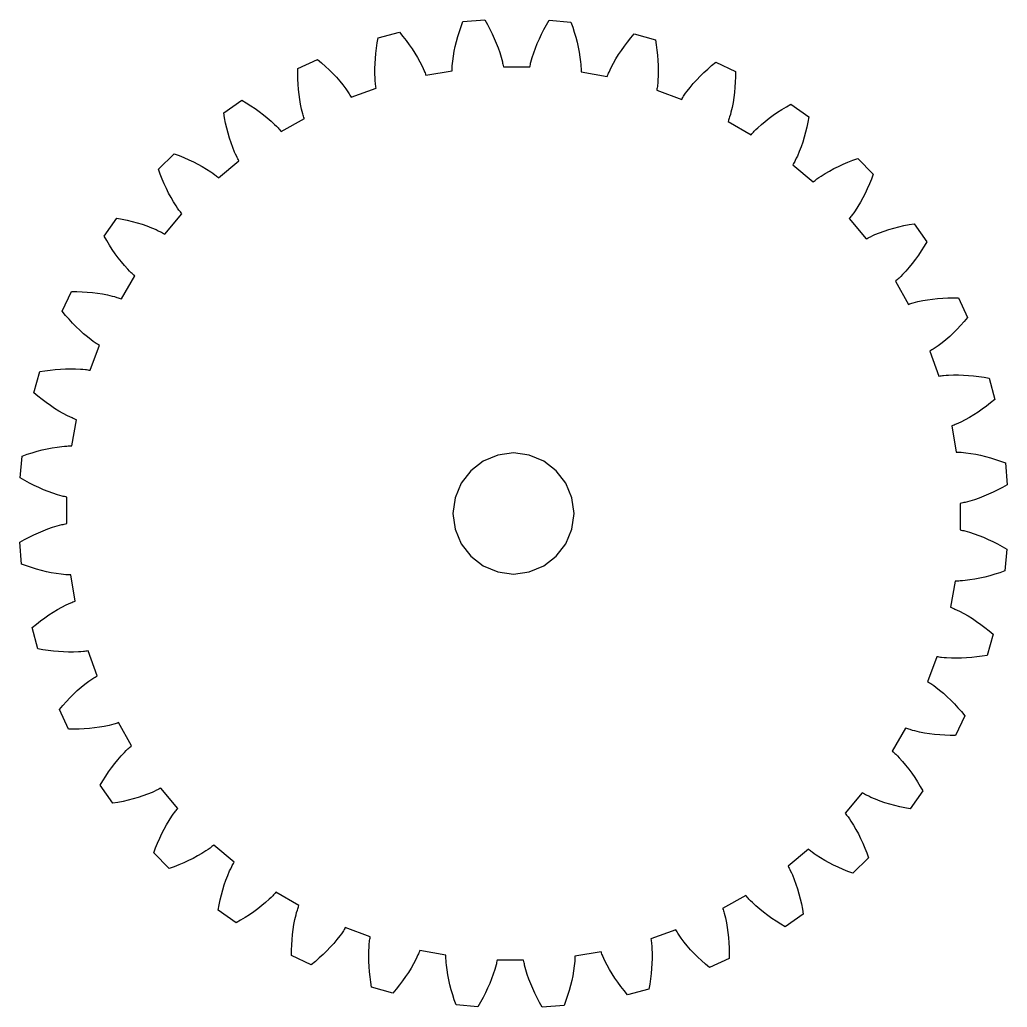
# Model space of a CAD drawing. Extents: x 0 to 2.45, y 0 to 2.45.
import ezdxf

# ---------------------------------------------------------------- set-up
doc = ezdxf.new("R2010")
doc.units = 0

msp = doc.modelspace()

# ---------------------------------------------------------------- linework, layer by layer
for p, q in [((1.09977, 2.44375), (1.15396, 2.44811)), ((1.15396, 2.44811), (1.16036, 2.43665)), ((1.30672, 2.43563), (1.31329, 2.447)), ((1.31329, 2.447), (1.36741, 2.44188)), ((1.09114, 2.41908), (1.09528, 2.43141)), ((1.09528, 2.43141), (1.09977, 2.44375)), ((1.16036, 2.43665), (1.16642, 2.42514)), ((1.16642, 2.42514), (1.17211, 2.41359)), ((1.29465, 2.41274), (1.30051, 2.42421)), ((1.30051, 2.42421), (1.30672, 2.43563)), ((1.36741, 2.44188), (1.37173, 2.42948)), ((1.37173, 2.42948), (1.37569, 2.4171)), ((0.88777, 2.39054), (0.89005, 2.40347)), ((0.89005, 2.40347), (0.94266, 2.41718)), ((0.94266, 2.41718), (0.95096, 2.407)), ((0.95096, 2.407), (0.95892, 2.39672)), ((1.08396, 2.39449), (1.08736, 2.40678)), ((1.08736, 2.40678), (1.09114, 2.41908)), ((1.17211, 2.41359), (1.17743, 2.40201)), ((1.17743, 2.40201), (1.18236, 2.39039)), ((1.28408, 2.38968), (1.28917, 2.40123)), ((1.28917, 2.40123), (1.29465, 2.41274)), ((1.37569, 2.4171), (1.3793, 2.40474)), ((1.3793, 2.40474), (1.38252, 2.39241)), ((1.50759, 2.39289), (1.51569, 2.40306)), ((1.51569, 2.40306), (1.52413, 2.41312)), ((1.52413, 2.41312), (1.57654, 2.39868)), ((1.57654, 2.39868), (1.57864, 2.38572)), ((0.88426, 2.36491), (0.88584, 2.37769)), ((0.88584, 2.37769), (0.88777, 2.39054)), ((0.95892, 2.39672), (0.96653, 2.38634)), ((0.96653, 2.38634), (0.97378, 2.37585)), ((0.97378, 2.37585), (0.98065, 2.36527)), ((1.07837, 2.37001), (1.08096, 2.38223)), ((1.08096, 2.38223), (1.08396, 2.39449)), ((1.18236, 2.39039), (1.18687, 2.37874)), ((1.18687, 2.37874), (1.19094, 2.36706)), ((1.27518, 2.36648), (1.27941, 2.3781)), ((1.27941, 2.3781), (1.28408, 2.38968)), ((1.38252, 2.39241), (1.38536, 2.38011)), ((1.38536, 2.38011), (1.38778, 2.36785)), ((1.49243, 2.37223), (1.49983, 2.38262)), ((1.49983, 2.38262), (1.50759, 2.39289)), ((1.57864, 2.38572), (1.5804, 2.37284)), ((1.5804, 2.37284), (1.5818, 2.36004)), ((0.69052, 2.32739), (0.73995, 2.35002)), ((0.73995, 2.35002), (0.74989, 2.34144)), ((0.88221, 2.33963), (0.88304, 2.35222)), ((0.88304, 2.35222), (0.88426, 2.36491)), ((0.98065, 2.36527), (0.98712, 2.35458)), ((0.98712, 2.35458), (0.99316, 2.34378)), ((1.07455, 2.34571), (1.07622, 2.35783)), ((1.07622, 2.35783), (1.07837, 2.37001)), ((1.19094, 2.36706), (1.19452, 2.35536)), ((1.19452, 2.35536), (1.19611, 2.3495)), ((1.19611, 2.3495), (1.19755, 2.34364)), ((1.26824, 2.34314), (1.26976, 2.34899)), ((1.26976, 2.34899), (1.27143, 2.35482)), ((1.27143, 2.35482), (1.27518, 2.36648)), ((1.38778, 2.36785), (1.38976, 2.35564)), ((1.38976, 2.35564), (1.39126, 2.3435)), ((1.47262, 2.34044), (1.4788, 2.35115)), ((1.4788, 2.35115), (1.48542, 2.36174)), ((1.48542, 2.36174), (1.49243, 2.37223)), ((1.5818, 2.36004), (1.58284, 2.34733)), ((0.69052, 2.31426), (0.69052, 2.32739)), ((0.74989, 2.34144), (0.75951, 2.3327)), ((0.75951, 2.3327), (0.76881, 2.3238)), ((0.76881, 2.3238), (0.77777, 2.31473)), ((0.88178, 2.32714), (0.88221, 2.33963)), ((0.88178, 2.31477), (0.88178, 2.32714)), ((0.99316, 2.34378), (0.99872, 2.33288)), ((0.99872, 2.33288), (1.0013, 2.32739)), ((1.0013, 2.32739), (1.00374, 2.32186)), ((1.07297, 2.32167), (1.07302, 2.32466)), ((1.07302, 2.32466), (1.07311, 2.32765)), ((1.07311, 2.32765), (1.07325, 2.33065)), ((1.07325, 2.33065), (1.07343, 2.33365)), ((1.07343, 2.33365), (1.07392, 2.33967)), ((1.07392, 2.33967), (1.07455, 2.34571)), ((1.19755, 2.34364), (1.19821, 2.3407)), ((1.19821, 2.3407), (1.19883, 2.33776)), ((1.19883, 2.33776), (1.1994, 2.33483)), ((1.1994, 2.33483), (1.19992, 2.33189)), ((1.19992, 2.33189), (1.2657, 2.33143)), ((1.2657, 2.33143), (1.26626, 2.33436)), ((1.26626, 2.33436), (1.26688, 2.33729)), ((1.26688, 2.33729), (1.26753, 2.34022)), ((1.26753, 2.34022), (1.26824, 2.34314)), ((1.39126, 2.3435), (1.3918, 2.33745)), ((1.3918, 2.33745), (1.39221, 2.33142)), ((1.39221, 2.33142), (1.39235, 2.32842)), ((1.39235, 2.32842), (1.39245, 2.32542)), ((1.39245, 2.32542), (1.3925, 2.32243)), ((1.46173, 2.31866), (1.46424, 2.32415)), ((1.46424, 2.32415), (1.4669, 2.32961)), ((1.4669, 2.32961), (1.47262, 2.34044)), ((1.58284, 2.34733), (1.58349, 2.33473)), ((1.58349, 2.33473), (1.58375, 2.32224)), ((1.69666, 2.31732), (1.70608, 2.32609)), ((1.70608, 2.32609), (1.71583, 2.3347)), ((1.71583, 2.3347), (1.72589, 2.34314)), ((1.72589, 2.34314), (1.775, 2.31982)), ((0.69085, 2.30126), (0.69052, 2.31426)), ((0.69151, 2.28841), (0.69085, 2.30126)), ((0.77777, 2.31473), (0.78638, 2.3055)), ((0.78638, 2.3055), (0.7946, 2.2961)), ((0.88224, 2.30254), (0.88178, 2.31477)), ((0.88267, 2.29649), (0.88224, 2.30254)), ((1.00374, 2.32186), (1.0049, 2.31909)), ((1.0049, 2.31909), (1.00602, 2.3163)), ((1.00602, 2.3163), (1.00709, 2.31351)), ((1.00709, 2.31351), (1.00811, 2.3107)), ((1.00811, 2.3107), (1.07297, 2.32167)), ((1.3925, 2.32243), (1.3925, 2.31944)), ((1.3925, 2.31944), (1.4572, 2.30757)), ((1.4572, 2.30757), (1.45826, 2.31036)), ((1.45826, 2.31036), (1.45937, 2.31314)), ((1.45937, 2.31314), (1.46053, 2.3159)), ((1.46053, 2.3159), (1.46173, 2.31866)), ((1.58358, 2.30987), (1.58294, 2.29765)), ((1.58375, 2.32224), (1.58358, 2.30987)), ((1.67884, 2.29927), (1.68757, 2.30838)), ((1.68757, 2.30838), (1.69666, 2.31732)), ((1.77481, 2.30669), (1.7743, 2.2937)), ((1.775, 2.31982), (1.77481, 2.30669)), ((0.69252, 2.2757), (0.69151, 2.28841)), ((0.69388, 2.26315), (0.69252, 2.2757)), ((0.7946, 2.2961), (0.80242, 2.28651)), ((0.80242, 2.28651), (0.80979, 2.27674)), ((0.80979, 2.27674), (0.81329, 2.27178)), ((0.82289, 2.25653), (0.88486, 2.2786)), ((0.88324, 2.29047), (0.88267, 2.29649)), ((0.88358, 2.28748), (0.88324, 2.29047)), ((0.88396, 2.28451), (0.88358, 2.28748)), ((0.88439, 2.28155), (0.88396, 2.28451)), ((0.88486, 2.2786), (0.88439, 2.28155)), ((1.5805, 2.27669), (1.57999, 2.27375)), ((1.58097, 2.27964), (1.5805, 2.27669)), ((1.5814, 2.28261), (1.58097, 2.27964)), ((1.58178, 2.2856), (1.5814, 2.28261)), ((1.58243, 2.2916), (1.58178, 2.2856)), ((1.58294, 2.29765), (1.58243, 2.2916)), ((1.65503, 2.27084), (1.66253, 2.28051)), ((1.66253, 2.28051), (1.67048, 2.28998)), ((1.67048, 2.28998), (1.67884, 2.29927)), ((1.77346, 2.28085), (1.77228, 2.26816)), ((1.7743, 2.2937), (1.77346, 2.28085)), ((0.69563, 2.25078), (0.69388, 2.26315)), ((0.69777, 2.2386), (0.69563, 2.25078)), ((0.81329, 2.27178), (0.81665, 2.26676)), ((0.81665, 2.26676), (0.81827, 2.26423)), ((0.81827, 2.26423), (0.81986, 2.26168)), ((0.81986, 2.26168), (0.8214, 2.25912)), ((0.8214, 2.25912), (0.82289, 2.25653)), ((1.57999, 2.27375), (1.64165, 2.25082)), ((1.64165, 2.25082), (1.64317, 2.25338)), ((1.64317, 2.25338), (1.64475, 2.25592)), ((1.64475, 2.25592), (1.64637, 2.25845)), ((1.64637, 2.25845), (1.64803, 2.26096)), ((1.64803, 2.26096), (1.65146, 2.26593)), ((1.65146, 2.26593), (1.65503, 2.27084)), ((1.77073, 2.25564), (1.76882, 2.24329)), ((1.77228, 2.26816), (1.77073, 2.25564)), ((0.50723, 2.21782), (0.55198, 2.24869)), ((0.55198, 2.24869), (0.56325, 2.24197)), ((0.56325, 2.24197), (0.57425, 2.23503)), ((0.57425, 2.23503), (0.58495, 2.22788)), ((0.58495, 2.22788), (0.59535, 2.2205)), ((0.70035, 2.22664), (0.69777, 2.2386)), ((0.70183, 2.22075), (0.70035, 2.22664)), ((1.7665, 2.23114), (1.76375, 2.21922)), ((1.76882, 2.24329), (1.7665, 2.23114)), ((1.88996, 2.22584), (1.90106, 2.23263)), ((1.90106, 2.23263), (1.91243, 2.23919)), ((1.91243, 2.23919), (1.95674, 2.2077)), ((0.50951, 2.20489), (0.50723, 2.21782)), ((0.51209, 2.19215), (0.50951, 2.20489)), ((0.59535, 2.2205), (0.60543, 2.21291)), ((0.60543, 2.21291), (0.61516, 2.20507)), ((0.61516, 2.20507), (0.62453, 2.19699)), ((0.64989, 2.17102), (0.70709, 2.20352)), ((0.70343, 2.21493), (0.70183, 2.22075)), ((0.70428, 2.21204), (0.70343, 2.21493)), ((0.70518, 2.20918), (0.70428, 2.21204)), ((0.70611, 2.20633), (0.70518, 2.20918)), ((0.70709, 2.20352), (0.70611, 2.20633)), ((1.75869, 2.20182), (1.75771, 2.19899)), ((1.75962, 2.20467), (1.75869, 2.20182)), ((1.76052, 2.20755), (1.75962, 2.20467)), ((1.7622, 2.21335), (1.76052, 2.20755)), ((1.76375, 2.21922), (1.7622, 2.21335)), ((1.84863, 2.19646), (1.85848, 2.20416)), ((1.85848, 2.20416), (1.86866, 2.21161)), ((1.86866, 2.21161), (1.87916, 2.21884)), ((1.87916, 2.21884), (1.88996, 2.22584)), ((1.95674, 2.2077), (1.95428, 2.1948)), ((0.51497, 2.1796), (0.51209, 2.19215)), ((0.51817, 2.16726), (0.51497, 2.1796)), ((0.62453, 2.19699), (0.63348, 2.18865)), ((0.63348, 2.18865), (0.63779, 2.18437)), ((0.63779, 2.18437), (0.64197, 2.18001)), ((0.64197, 2.18001), (0.64401, 2.1778)), ((0.64401, 2.1778), (0.64601, 2.17557)), ((1.75771, 2.19899), (1.75669, 2.19619)), ((1.75669, 2.19619), (1.81343, 2.1629)), ((1.82572, 2.17608), (1.83009, 2.1803)), ((1.83009, 2.1803), (1.83916, 2.18851)), ((1.83916, 2.18851), (1.84863, 2.19646)), ((1.95152, 2.1821), (1.94846, 2.16959)), ((1.95428, 2.1948), (1.95152, 2.1821)), ((0.52169, 2.15514), (0.51817, 2.16726)), ((0.52556, 2.14326), (0.52169, 2.15514)), ((0.64601, 2.17557), (0.64797, 2.17331)), ((0.64797, 2.17331), (0.64989, 2.17102)), ((1.81343, 2.1629), (1.81538, 2.16516)), ((1.81538, 2.16516), (1.81738, 2.16739)), ((1.81738, 2.16739), (1.81941, 2.16959)), ((1.81941, 2.16959), (1.82148, 2.17178)), ((1.82148, 2.17178), (1.82572, 2.17608)), ((1.94509, 2.1573), (1.9414, 2.14523)), ((1.94846, 2.16959), (1.94509, 2.1573)), ((0.52979, 2.13164), (0.52556, 2.14326)), ((0.53441, 2.12031), (0.52979, 2.13164)), ((1.93737, 2.1334), (1.93298, 2.12184)), ((1.9414, 2.14523), (1.93737, 2.1334)), ((0.34575, 2.07808), (0.38446, 2.11625)), ((0.38446, 2.11625), (0.39673, 2.11159)), ((0.39673, 2.11159), (0.40876, 2.10667)), ((0.40876, 2.10667), (0.42055, 2.10148)), ((0.53688, 2.11476), (0.53441, 2.12031)), ((0.53947, 2.1093), (0.53688, 2.11476)), ((0.54081, 2.10661), (0.53947, 2.1093)), ((0.54219, 2.10394), (0.54081, 2.10661)), ((0.5436, 2.10131), (0.54219, 2.10394)), ((1.92565, 2.10506), (1.92298, 2.09964)), ((1.9282, 2.11057), (1.92565, 2.10506)), ((1.93298, 2.12184), (1.9282, 2.11057)), ((2.06574, 2.09994), (2.07808, 2.10443)), ((2.07808, 2.10443), (2.11625, 2.06572)), ((0.42055, 2.10148), (0.43207, 2.09603)), ((0.43207, 2.09603), (0.44331, 2.0903)), ((0.44331, 2.0903), (0.45426, 2.08427)), ((0.45426, 2.08427), (0.46488, 2.07794)), ((0.49437, 2.05677), (0.54506, 2.0987)), ((0.54506, 2.0987), (0.5436, 2.10131)), ((1.91874, 2.09171), (1.91725, 2.08912)), ((1.91725, 2.08912), (1.96734, 2.04649)), ((1.92019, 2.09432), (1.91874, 2.09171)), ((1.9216, 2.09697), (1.92019, 2.09432)), ((1.92298, 2.09964), (1.9216, 2.09697)), ((2.00784, 2.07343), (2.01887, 2.0793)), ((2.01887, 2.0793), (2.03019, 2.08487)), ((2.03019, 2.08487), (2.04179, 2.09017)), ((2.04179, 2.09017), (2.05364, 2.09519)), ((2.05364, 2.09519), (2.06574, 2.09994)), ((0.35024, 2.06574), (0.34575, 2.07808)), ((0.35499, 2.05364), (0.35024, 2.06574)), ((0.46488, 2.07794), (0.47515, 2.07128)), ((0.47515, 2.07128), (0.48013, 2.06781)), ((0.48013, 2.06781), (0.48501, 2.06425)), ((0.48501, 2.06425), (0.4874, 2.06242)), ((0.4874, 2.06242), (0.48976, 2.06057)), ((0.48976, 2.06057), (0.49209, 2.05869)), ((0.49209, 2.05869), (0.49437, 2.05677)), ((1.97681, 2.05383), (1.98174, 2.05733)), ((1.98174, 2.05733), (1.98677, 2.06073)), ((1.98677, 2.06073), (1.99713, 2.06724)), ((1.99713, 2.06724), (2.00784, 2.07343)), ((2.11625, 2.06572), (2.11159, 2.05345)), ((0.36001, 2.04179), (0.35499, 2.05364)), ((0.3653, 2.03019), (0.36001, 2.04179)), ((1.96734, 2.04649), (1.96966, 2.04837)), ((1.96966, 2.04837), (1.97201, 2.05022)), ((1.97201, 2.05022), (1.97439, 2.05204)), ((1.97439, 2.05204), (1.97681, 2.05383)), ((2.10667, 2.04141), (2.10148, 2.02963)), ((2.11159, 2.05345), (2.10667, 2.04141)), ((0.37088, 2.01887), (0.3653, 2.03019)), ((0.37675, 2.00784), (0.37088, 2.01887)), ((0.38293, 1.99713), (0.37675, 2.00784)), ((2.0903, 2.00686), (2.08427, 1.99592)), ((2.09603, 2.01811), (2.0903, 2.00686)), ((2.10148, 2.02963), (2.09603, 2.01811)), ((0.38945, 1.98677), (0.38293, 1.99713)), ((0.39285, 1.98174), (0.38945, 1.98677)), ((0.39634, 1.97681), (0.39285, 1.98174)), ((2.07794, 1.9853), (2.07128, 1.97503)), ((2.08427, 1.99592), (2.07794, 1.9853)), ((0.36105, 1.91725), (0.40369, 1.96734)), ((0.39813, 1.97439), (0.39634, 1.97681)), ((0.39995, 1.97201), (0.39813, 1.97439)), ((0.4018, 1.96966), (0.39995, 1.97201)), ((0.40369, 1.96734), (0.4018, 1.96966)), ((2.05869, 1.95809), (2.05677, 1.9558)), ((2.06057, 1.96042), (2.05869, 1.95809)), ((2.06242, 1.96278), (2.06057, 1.96042)), ((2.06425, 1.96517), (2.06242, 1.96278)), ((2.06781, 1.97004), (2.06425, 1.96517)), ((2.07128, 1.97503), (2.06781, 1.97004)), ((0.21098, 1.91243), (0.24248, 1.95674)), ((0.24248, 1.95674), (0.25537, 1.95428)), ((0.25537, 1.95428), (0.26808, 1.95152)), ((0.26808, 1.95152), (0.28059, 1.94846)), ((0.28059, 1.94846), (0.29288, 1.94509)), ((0.29288, 1.94509), (0.30495, 1.9414)), ((0.30495, 1.9414), (0.31677, 1.93737)), ((0.31677, 1.93737), (0.32833, 1.93298)), ((0.32833, 1.93298), (0.3396, 1.9282)), ((2.05677, 1.9558), (2.0987, 1.90512)), ((2.16726, 1.93201), (2.1796, 1.9352)), ((2.1796, 1.9352), (2.19215, 1.93809)), ((2.19215, 1.93809), (2.20489, 1.94067)), ((2.20489, 1.94067), (2.21782, 1.94295)), ((2.21782, 1.94295), (2.24869, 1.8982)), ((0.21755, 1.90106), (0.21098, 1.91243)), ((0.3396, 1.9282), (0.34511, 1.92565)), ((0.34511, 1.92565), (0.35053, 1.92298)), ((0.35053, 1.92298), (0.3532, 1.9216)), ((0.3532, 1.9216), (0.35585, 1.92019)), ((0.35585, 1.92019), (0.35847, 1.91874)), ((0.35847, 1.91874), (0.36105, 1.91725)), ((2.10131, 1.90657), (2.10394, 1.90799)), ((2.10394, 1.90799), (2.10661, 1.90936)), ((2.10661, 1.90936), (2.1093, 1.91071)), ((2.1093, 1.91071), (2.11476, 1.91329)), ((2.11476, 1.91329), (2.12031, 1.91577)), ((2.12031, 1.91577), (2.13164, 1.92039)), ((2.13164, 1.92039), (2.14326, 1.92461)), ((2.14326, 1.92461), (2.15514, 1.92848)), ((2.15514, 1.92848), (2.16726, 1.93201)), ((0.22433, 1.88996), (0.21755, 1.90106)), ((0.23133, 1.87916), (0.22433, 1.88996)), ((2.0987, 1.90512), (2.10131, 1.90657)), ((2.24197, 1.88692), (2.23503, 1.87593)), ((2.24869, 1.8982), (2.24197, 1.88692)), ((0.23856, 1.86866), (0.23133, 1.87916)), ((0.24602, 1.85848), (0.23856, 1.86866)), ((2.22788, 1.86522), (2.2205, 1.85482)), ((2.23503, 1.87593), (2.22788, 1.86522)), ((0.25371, 1.84863), (0.24602, 1.85848)), ((0.26166, 1.83916), (0.25371, 1.84863)), ((0.26988, 1.83009), (0.26166, 1.83916)), ((2.20507, 1.83501), (2.19699, 1.82565)), ((2.21291, 1.84474), (2.20507, 1.83501)), ((2.2205, 1.85482), (2.21291, 1.84474)), ((0.25399, 1.75669), (0.28728, 1.81343)), ((0.2741, 1.82572), (0.26988, 1.83009)), ((0.2784, 1.82148), (0.2741, 1.82572)), ((0.28058, 1.81941), (0.2784, 1.82148)), ((0.28279, 1.81738), (0.28058, 1.81941)), ((0.28502, 1.81538), (0.28279, 1.81738)), ((0.28728, 1.81343), (0.28502, 1.81538)), ((2.18437, 1.81239), (2.18001, 1.80821)), ((2.18865, 1.8167), (2.18437, 1.81239)), ((2.19699, 1.82565), (2.18865, 1.8167)), ((2.17331, 1.8022), (2.17102, 1.80028)), ((2.17102, 1.80028), (2.20352, 1.74308)), ((2.17557, 1.80416), (2.17331, 1.8022)), ((2.1778, 1.80617), (2.17557, 1.80416)), ((2.18001, 1.80821), (2.1778, 1.80617)), ((0.10704, 1.72589), (0.13035, 1.775)), ((0.13035, 1.775), (0.14348, 1.77481)), ((0.14348, 1.77481), (0.15647, 1.7743)), ((0.15647, 1.7743), (0.16932, 1.77346)), ((0.16932, 1.77346), (0.18201, 1.77228)), ((0.18201, 1.77228), (0.19454, 1.77073)), ((0.19454, 1.77073), (0.20689, 1.76882)), ((0.20689, 1.76882), (0.21903, 1.7665)), ((0.21903, 1.7665), (0.23096, 1.76375)), ((0.23096, 1.76375), (0.23683, 1.7622)), ((0.23683, 1.7622), (0.24263, 1.76052)), ((0.24263, 1.76052), (0.2455, 1.75962)), ((0.2455, 1.75962), (0.24835, 1.75869)), ((0.24835, 1.75869), (0.25118, 1.75771)), ((0.25118, 1.75771), (0.25399, 1.75669)), ((2.20352, 1.74308), (2.20633, 1.74406)), ((2.20633, 1.74406), (2.20918, 1.745)), ((2.20918, 1.745), (2.21204, 1.74589)), ((2.21204, 1.74589), (2.21493, 1.74675)), ((2.21493, 1.74675), (2.22075, 1.74835)), ((2.22075, 1.74835), (2.22664, 1.74982)), ((2.22664, 1.74982), (2.2386, 1.7524)), ((2.2386, 1.7524), (2.25078, 1.75455)), ((2.25078, 1.75455), (2.26315, 1.75629)), ((2.26315, 1.75629), (2.2757, 1.75766)), ((2.2757, 1.75766), (2.28841, 1.75867)), ((2.28841, 1.75867), (2.30126, 1.75933)), ((2.30126, 1.75933), (2.31426, 1.75966)), ((2.31426, 1.75966), (2.32739, 1.75966)), ((2.32739, 1.75966), (2.35002, 1.71023)), ((0.11548, 1.71583), (0.10704, 1.72589)), ((0.12408, 1.70608), (0.11548, 1.71583)), ((0.13285, 1.69666), (0.12408, 1.70608)), ((0.14179, 1.68757), (0.13285, 1.69666)), ((2.3327, 1.69066), (2.3238, 1.68136)), ((2.34144, 1.70029), (2.3327, 1.69066)), ((2.35002, 1.71023), (2.34144, 1.70029)), ((0.15091, 1.67884), (0.14179, 1.68757)), ((0.16019, 1.67048), (0.15091, 1.67884)), ((0.16967, 1.66253), (0.16019, 1.67048)), ((2.3055, 1.6638), (2.2961, 1.65557)), ((2.31473, 1.6724), (2.3055, 1.6638)), ((2.3238, 1.68136), (2.31473, 1.6724)), ((0.17933, 1.65503), (0.16967, 1.66253)), ((0.17643, 1.57999), (0.19936, 1.64165)), ((0.18425, 1.65146), (0.17933, 1.65503)), ((0.18922, 1.64803), (0.18425, 1.65146)), ((0.19173, 1.64637), (0.18922, 1.64803)), ((0.19425, 1.64475), (0.19173, 1.64637)), ((0.1968, 1.64317), (0.19425, 1.64475)), ((0.19936, 1.64165), (0.1968, 1.64317)), ((2.27674, 1.64039), (2.27178, 1.63689)), ((2.28651, 1.64776), (2.27674, 1.64039)), ((2.2961, 1.65557), (2.28651, 1.64776)), ((2.25912, 1.62878), (2.25653, 1.62728)), ((2.25653, 1.62728), (2.2786, 1.56531)), ((2.26168, 1.63032), (2.25912, 1.62878)), ((2.26423, 1.6319), (2.26168, 1.63032)), ((2.26676, 1.63353), (2.26423, 1.6319)), ((2.27178, 1.63689), (2.26676, 1.63353)), ((0.03706, 1.52413), (0.0515, 1.57654)), ((0.0515, 1.57654), (0.06446, 1.57864)), ((0.06446, 1.57864), (0.07734, 1.5804)), ((0.07734, 1.5804), (0.09014, 1.5818)), ((0.09014, 1.5818), (0.10284, 1.58284)), ((0.10284, 1.58284), (0.11545, 1.58349)), ((0.11545, 1.58349), (0.12794, 1.58375)), ((0.12794, 1.58375), (0.1403, 1.58358)), ((0.1403, 1.58358), (0.15252, 1.58294)), ((0.15252, 1.58294), (0.15857, 1.58243)), ((0.15857, 1.58243), (0.16458, 1.58178)), ((0.16458, 1.58178), (0.16756, 1.5814)), ((0.16756, 1.5814), (0.17053, 1.58097)), ((0.17053, 1.58097), (0.17349, 1.5805)), ((0.17349, 1.5805), (0.17643, 1.57999)), ((2.2786, 1.56531), (2.28155, 1.56579)), ((2.28155, 1.56579), (2.28451, 1.56621)), ((2.28451, 1.56621), (2.28748, 1.5666)), ((2.28748, 1.5666), (2.29047, 1.56694)), ((2.29047, 1.56694), (2.29649, 1.56751)), ((2.29649, 1.56751), (2.30254, 1.56793)), ((2.30254, 1.56793), (2.31477, 1.5684)), ((2.31477, 1.5684), (2.32714, 1.56839)), ((2.32714, 1.56839), (2.33963, 1.56796)), ((2.33963, 1.56796), (2.35222, 1.56713)), ((2.35222, 1.56713), (2.36491, 1.56592)), ((2.36491, 1.56592), (2.37769, 1.56434)), ((2.37769, 1.56434), (2.39054, 1.5624)), ((2.39054, 1.5624), (2.40347, 1.56012)), ((2.40347, 1.56012), (2.41718, 1.50751)), ((0.04712, 1.51569), (0.03706, 1.52413)), ((0.05728, 1.50759), (0.04712, 1.51569)), ((0.06756, 1.49983), (0.05728, 1.50759)), ((0.07794, 1.49243), (0.06756, 1.49983)), ((0.08843, 1.48542), (0.07794, 1.49243)), ((2.407, 1.49922), (2.39672, 1.49126)), ((2.41718, 1.50751), (2.407, 1.49922)), ((0.09903, 1.4788), (0.08843, 1.48542)), ((0.10974, 1.47262), (0.09903, 1.4788)), ((0.12056, 1.4669), (0.10974, 1.47262)), ((2.36527, 1.46952), (2.35458, 1.46305)), ((2.37585, 1.47639), (2.36527, 1.46952)), ((2.38634, 1.48364), (2.37585, 1.47639)), ((2.39672, 1.49126), (2.38634, 1.48364)), ((0.12602, 1.46424), (0.12056, 1.4669)), ((0.13151, 1.46173), (0.12602, 1.46424)), ((0.13073, 1.3925), (0.14261, 1.4572)), ((0.13427, 1.46053), (0.13151, 1.46173)), ((0.13704, 1.45937), (0.13427, 1.46053)), ((0.13982, 1.45826), (0.13704, 1.45937)), ((0.14261, 1.4572), (0.13982, 1.45826)), ((2.3163, 1.44416), (2.31351, 1.44309)), ((2.31909, 1.44528), (2.3163, 1.44416)), ((2.32186, 1.44644), (2.31909, 1.44528)), ((2.32739, 1.44888), (2.32186, 1.44644)), ((2.33288, 1.45146), (2.32739, 1.44888)), ((2.34378, 1.45702), (2.33288, 1.45146)), ((2.35458, 1.46305), (2.34378, 1.45702)), ((2.31351, 1.44309), (2.3107, 1.44206)), ((2.3107, 1.44206), (2.32167, 1.3772)), ((0.0083, 1.36741), (0.02069, 1.37173)), ((0.02069, 1.37173), (0.03308, 1.37569)), ((0.03308, 1.37569), (0.04544, 1.3793)), ((0.04544, 1.3793), (0.05777, 1.38252)), ((0.05777, 1.38252), (0.07007, 1.38536)), ((0.07007, 1.38536), (0.08232, 1.38778)), ((0.08232, 1.38778), (0.09453, 1.38976)), ((0.09453, 1.38976), (0.10668, 1.39126)), ((0.10668, 1.39126), (0.11273, 1.3918)), ((0.11273, 1.3918), (0.11875, 1.39221)), ((0.11875, 1.39221), (0.12176, 1.39235)), ((0.12176, 1.39235), (0.12476, 1.39245)), ((0.12476, 1.39245), (0.12775, 1.3925)), ((0.12775, 1.3925), (0.13073, 1.3925)), ((1.18626, 1.36998), (1.15009, 1.35499)), ((1.22509, 1.37509), (1.18626, 1.36998)), ((1.26391, 1.36998), (1.22509, 1.37509)), ((1.30009, 1.35499), (1.26391, 1.36998)), ((2.32167, 1.3772), (2.32466, 1.37716)), ((2.32466, 1.37716), (2.32765, 1.37707)), ((2.32765, 1.37707), (2.33065, 1.37693)), ((2.33065, 1.37693), (2.33365, 1.37674)), ((2.33365, 1.37674), (2.33967, 1.37626)), ((2.33967, 1.37626), (2.34571, 1.37562)), ((2.34571, 1.37562), (2.35783, 1.37396)), ((2.35783, 1.37396), (2.37001, 1.37181)), ((2.37001, 1.37181), (2.38223, 1.36922)), ((0.00318, 1.31329), (0.0083, 1.36741)), ((1.15009, 1.35499), (1.11902, 1.33115)), ((1.33115, 1.33115), (1.30009, 1.35499)), ((2.38223, 1.36922), (2.39449, 1.36621)), ((2.39449, 1.36621), (2.40678, 1.36281)), ((2.40678, 1.36281), (2.41908, 1.35904)), ((2.41908, 1.35904), (2.43141, 1.3549)), ((2.43141, 1.3549), (2.44375, 1.35041)), ((2.44375, 1.35041), (2.44811, 1.29622)), ((1.11902, 1.33115), (1.09518, 1.30009)), ((1.35499, 1.30009), (1.33115, 1.33115)), ((0.01455, 1.30672), (0.00318, 1.31329)), ((0.02597, 1.30051), (0.01455, 1.30672)), ((0.03744, 1.29465), (0.02597, 1.30051)), ((1.09518, 1.30009), (1.0802, 1.26391)), ((1.36998, 1.26391), (1.35499, 1.30009)), ((0.04895, 1.28917), (0.03744, 1.29465)), ((0.06049, 1.28408), (0.04895, 1.28917)), ((0.07208, 1.27941), (0.06049, 1.28408)), ((0.0837, 1.27518), (0.07208, 1.27941)), ((0.09535, 1.27143), (0.0837, 1.27518)), ((2.40201, 1.27274), (2.39039, 1.26782)), ((2.41359, 1.27806), (2.40201, 1.27274)), ((2.42514, 1.28376), (2.41359, 1.27806)), ((2.43665, 1.28981), (2.42514, 1.28376)), ((2.44811, 1.29622), (2.43665, 1.28981)), ((0.10119, 1.26976), (0.09535, 1.27143)), ((0.10703, 1.26824), (0.10119, 1.26976)), ((0.10996, 1.26753), (0.10703, 1.26824)), ((0.11289, 1.26688), (0.10996, 1.26753)), ((0.11582, 1.26626), (0.11289, 1.26688)), ((0.11875, 1.2657), (0.11582, 1.26626)), ((0.11829, 1.19992), (0.11875, 1.2657)), ((1.0802, 1.26391), (1.07509, 1.22509)), ((1.37509, 1.22509), (1.36998, 1.26391)), ((2.33189, 1.25025), (2.33143, 1.18447)), ((2.33483, 1.25077), (2.33189, 1.25025)), ((2.33776, 1.25134), (2.33483, 1.25077)), ((2.3407, 1.25196), (2.33776, 1.25134)), ((2.34364, 1.25262), (2.3407, 1.25196)), ((2.3495, 1.25406), (2.34364, 1.25262)), ((2.35536, 1.25565), (2.3495, 1.25406)), ((2.36706, 1.25924), (2.35536, 1.25565)), ((2.37874, 1.2633), (2.36706, 1.25924)), ((2.39039, 1.26782), (2.37874, 1.2633)), ((1.07509, 1.22509), (1.0802, 1.18626)), ((1.36998, 1.18626), (1.37509, 1.22509)), ((1.37509, 1.22509), (1.37509, 1.22509)), ((1.37509, 1.22509), (1.37509, 1.22509)), ((0.10947, 1.19821), (0.11241, 1.19883)), ((0.11241, 1.19883), (0.11535, 1.1994)), ((0.11535, 1.1994), (0.11829, 1.19992)), ((0.03658, 1.17211), (0.04816, 1.17743)), ((0.04816, 1.17743), (0.05978, 1.18236)), ((0.05978, 1.18236), (0.07143, 1.18687)), ((0.07143, 1.18687), (0.08311, 1.19094)), ((0.08311, 1.19094), (0.09481, 1.19452)), ((0.09481, 1.19452), (0.10067, 1.19611)), ((0.10067, 1.19611), (0.10654, 1.19755)), ((0.10654, 1.19755), (0.10947, 1.19821)), ((1.0802, 1.18626), (1.09518, 1.15009)), ((1.35499, 1.15009), (1.36998, 1.18626)), ((2.33143, 1.18447), (2.33143, 1.18447)), ((2.33143, 1.18447), (2.33436, 1.18391)), ((2.33436, 1.18391), (2.33729, 1.1833)), ((2.33729, 1.1833), (2.34022, 1.18264)), ((2.34022, 1.18264), (2.34314, 1.18194)), ((2.34314, 1.18194), (2.34899, 1.18042)), ((2.34899, 1.18042), (2.35482, 1.17874)), ((2.35482, 1.17874), (2.36648, 1.175)), ((2.36648, 1.175), (2.3781, 1.17077)), ((0.00207, 1.15396), (0.01353, 1.16036)), ((0.00643, 1.09977), (0.00207, 1.15396)), ((0.01353, 1.16036), (0.02503, 1.16642)), ((0.02503, 1.16642), (0.03658, 1.17211)), ((1.09518, 1.15009), (1.11902, 1.11902)), ((1.33115, 1.11902), (1.35499, 1.15009)), ((2.3781, 1.17077), (2.38968, 1.16609)), ((2.38968, 1.16609), (2.40123, 1.161)), ((2.40123, 1.161), (2.41274, 1.15552)), ((2.41274, 1.15552), (2.42421, 1.14967)), ((2.42421, 1.14967), (2.43563, 1.14345)), ((2.43563, 1.14345), (2.447, 1.13689)), ((2.447, 1.13689), (2.44188, 1.08276)), ((1.11902, 1.11902), (1.15009, 1.09518)), ((1.30009, 1.09518), (1.33115, 1.11902)), ((0.01876, 1.09528), (0.00643, 1.09977)), ((0.03109, 1.09114), (0.01876, 1.09528)), ((0.0434, 1.08736), (0.03109, 1.09114)), ((0.05569, 1.08396), (0.0434, 1.08736)), ((0.06794, 1.08096), (0.05569, 1.08396)), ((0.08016, 1.07837), (0.06794, 1.08096)), ((0.09234, 1.07622), (0.08016, 1.07837)), ((1.15009, 1.09518), (1.18626, 1.0802)), ((1.18626, 1.0802), (1.22509, 1.07509)), ((1.22509, 1.07509), (1.26391, 1.0802)), ((1.26391, 1.0802), (1.30009, 1.09518)), ((2.42948, 1.07845), (2.4171, 1.07448)), ((2.44188, 1.08276), (2.42948, 1.07845)), ((0.10447, 1.07455), (0.09234, 1.07622)), ((0.11051, 1.07392), (0.10447, 1.07455)), ((0.11653, 1.07343), (0.11051, 1.07392)), ((0.11953, 1.07325), (0.11653, 1.07343)), ((0.12253, 1.07311), (0.11953, 1.07325)), ((0.12552, 1.07302), (0.12253, 1.07311)), ((0.1285, 1.07297), (0.12552, 1.07302)), ((0.13947, 1.00811), (0.1285, 1.07297)), ((2.31944, 1.05768), (2.30757, 0.99297)), ((2.32243, 1.05768), (2.31944, 1.05768)), ((2.32542, 1.05773), (2.32243, 1.05768)), ((2.32842, 1.05783), (2.32542, 1.05773)), ((2.33142, 1.05797), (2.32842, 1.05783)), ((2.33745, 1.05837), (2.33142, 1.05797)), ((2.3435, 1.05892), (2.33745, 1.05837)), ((2.35564, 1.06042), (2.3435, 1.05892)), ((2.36785, 1.06239), (2.35564, 1.06042)), ((2.38011, 1.06482), (2.36785, 1.06239)), ((2.39241, 1.06765), (2.38011, 1.06482)), ((2.40474, 1.07088), (2.39241, 1.06765)), ((2.4171, 1.07448), (2.40474, 1.07088)), ((0.12279, 1.0013), (0.12831, 1.00374)), ((0.12831, 1.00374), (0.13109, 1.0049)), ((0.13109, 1.0049), (0.13387, 1.00602)), ((0.13387, 1.00602), (0.13667, 1.00709)), ((0.13667, 1.00709), (0.13947, 1.00811)), ((0.07432, 0.97378), (0.08491, 0.98065)), ((0.08491, 0.98065), (0.0956, 0.98712)), ((0.0956, 0.98712), (0.10639, 0.99316)), ((0.10639, 0.99316), (0.11729, 0.99872)), ((0.11729, 0.99872), (0.12279, 1.0013)), ((2.30757, 0.99297), (2.31036, 0.99191)), ((2.31036, 0.99191), (2.31314, 0.9908)), ((2.31314, 0.9908), (2.3159, 0.98965)), ((2.3159, 0.98965), (2.31866, 0.98845)), ((2.31866, 0.98845), (2.32415, 0.98593)), ((2.32415, 0.98593), (2.32961, 0.98327)), ((2.32961, 0.98327), (2.34044, 0.97756)), ((0.04317, 0.95096), (0.05345, 0.95892)), ((0.05345, 0.95892), (0.06384, 0.96653)), ((0.06384, 0.96653), (0.07432, 0.97378)), ((2.34044, 0.97756), (2.35115, 0.97137)), ((2.35115, 0.97137), (2.36174, 0.96476)), ((2.36174, 0.96476), (2.37223, 0.95774)), ((2.37223, 0.95774), (2.38262, 0.95034)), ((0.033, 0.94266), (0.04317, 0.95096)), ((0.0467, 0.89005), (0.033, 0.94266)), ((2.38262, 0.95034), (2.39289, 0.94259)), ((2.39289, 0.94259), (2.40306, 0.93448)), ((2.40306, 0.93448), (2.41312, 0.92605)), ((2.41312, 0.92605), (2.39868, 0.87363)), ((0.05963, 0.88777), (0.0467, 0.89005)), ((0.07249, 0.88584), (0.05963, 0.88777)), ((0.08527, 0.88426), (0.07249, 0.88584)), ((0.09796, 0.88304), (0.08527, 0.88426)), ((0.11055, 0.88221), (0.09796, 0.88304)), ((0.12304, 0.88178), (0.11055, 0.88221)), ((0.1354, 0.88178), (0.12304, 0.88178)), ((0.14763, 0.88224), (0.1354, 0.88178)), ((0.15369, 0.88267), (0.14763, 0.88224)), ((0.1597, 0.88324), (0.15369, 0.88267)), ((0.16269, 0.88358), (0.1597, 0.88324)), ((0.16567, 0.88396), (0.16269, 0.88358)), ((0.16863, 0.88439), (0.16567, 0.88396)), ((0.17158, 0.88486), (0.16863, 0.88439)), ((0.19364, 0.82289), (0.17158, 0.88486)), ((2.27375, 0.87019), (2.25082, 0.80853)), ((2.27669, 0.86967), (2.27375, 0.87019)), ((2.27964, 0.8692), (2.27669, 0.86967)), ((2.28261, 0.86878), (2.27964, 0.8692)), ((2.2856, 0.86839), (2.28261, 0.86878)), ((2.2916, 0.86774), (2.2856, 0.86839)), ((2.29765, 0.86723), (2.2916, 0.86774)), ((2.30987, 0.8666), (2.29765, 0.86723)), ((2.32224, 0.86643), (2.30987, 0.8666)), ((2.33473, 0.86668), (2.32224, 0.86643)), ((2.34733, 0.86734), (2.33473, 0.86668)), ((2.36004, 0.86838), (2.34733, 0.86734)), ((2.37284, 0.86978), (2.36004, 0.86838)), ((2.38572, 0.87153), (2.37284, 0.86978)), ((2.39868, 0.87363), (2.38572, 0.87153)), ((0.16366, 0.80242), (0.17343, 0.80979)), ((0.17343, 0.80979), (0.1784, 0.81329)), ((0.1784, 0.81329), (0.18341, 0.81665)), ((0.18341, 0.81665), (0.18595, 0.81827)), ((0.18595, 0.81827), (0.18849, 0.81986)), ((0.18849, 0.81986), (0.19106, 0.8214)), ((0.19106, 0.8214), (0.19364, 0.82289)), ((2.25082, 0.80853), (2.25338, 0.807)), ((0.13544, 0.77777), (0.14467, 0.78638)), ((0.14467, 0.78638), (0.15408, 0.7946)), ((0.15408, 0.7946), (0.16366, 0.80242)), ((2.25338, 0.807), (2.25592, 0.80542)), ((2.25592, 0.80542), (2.25845, 0.8038)), ((2.25845, 0.8038), (2.26096, 0.80214)), ((2.26096, 0.80214), (2.26593, 0.79871)), ((2.26593, 0.79871), (2.27084, 0.79515)), ((2.27084, 0.79515), (2.28051, 0.78764)), ((2.28051, 0.78764), (2.28998, 0.77969)), ((0.10873, 0.74989), (0.11747, 0.75951)), ((0.11747, 0.75951), (0.12638, 0.76881)), ((0.12638, 0.76881), (0.13544, 0.77777)), ((2.28998, 0.77969), (2.29927, 0.77134)), ((2.29927, 0.77134), (2.30838, 0.7626)), ((2.30838, 0.7626), (2.31732, 0.75352)), ((0.10015, 0.73995), (0.10873, 0.74989)), ((0.12278, 0.69052), (0.10015, 0.73995)), ((2.31732, 0.75352), (2.32609, 0.74409)), ((2.32609, 0.74409), (2.3347, 0.73435)), ((2.3347, 0.73435), (2.34314, 0.72429)), ((2.34314, 0.72429), (2.31982, 0.67518)), ((0.13591, 0.69052), (0.12278, 0.69052)), ((0.14891, 0.69085), (0.13591, 0.69052)), ((0.16177, 0.69151), (0.14891, 0.69085)), ((0.17448, 0.69252), (0.16177, 0.69151)), ((0.18702, 0.69388), (0.17448, 0.69252)), ((0.19939, 0.69563), (0.18702, 0.69388)), ((0.21157, 0.69777), (0.19939, 0.69563)), ((0.22353, 0.70035), (0.21157, 0.69777)), ((0.22943, 0.70183), (0.22353, 0.70035)), ((0.23525, 0.70343), (0.22943, 0.70183)), ((0.23813, 0.70428), (0.23525, 0.70343)), ((0.241, 0.70518), (0.23813, 0.70428)), ((0.24384, 0.70611), (0.241, 0.70518)), ((0.24666, 0.70709), (0.24384, 0.70611)), ((0.27915, 0.64989), (0.24666, 0.70709)), ((2.19619, 0.69348), (2.1629, 0.63674)), ((2.19899, 0.69246), (2.19619, 0.69348)), ((2.20182, 0.69149), (2.19899, 0.69246)), ((2.20467, 0.69055), (2.20182, 0.69149)), ((2.20755, 0.68966), (2.20467, 0.69055)), ((2.21335, 0.68797), (2.20755, 0.68966)), ((2.21922, 0.68642), (2.21335, 0.68797)), ((2.23114, 0.68367), (2.21922, 0.68642)), ((2.24329, 0.68136), (2.23114, 0.68367)), ((2.25564, 0.67944), (2.24329, 0.68136)), ((2.26816, 0.6779), (2.25564, 0.67944)), ((2.28085, 0.67671), (2.26816, 0.6779)), ((2.2937, 0.67587), (2.28085, 0.67671)), ((2.30669, 0.67536), (2.2937, 0.67587)), ((2.31982, 0.67518), (2.30669, 0.67536)), ((0.26153, 0.63348), (0.26581, 0.63779)), ((0.26581, 0.63779), (0.27016, 0.64197)), ((0.27016, 0.64197), (0.27237, 0.64401)), ((0.27237, 0.64401), (0.27461, 0.64601)), ((0.27461, 0.64601), (0.27687, 0.64797)), ((0.27687, 0.64797), (0.27915, 0.64989)), ((2.1629, 0.63674), (2.16516, 0.63479)), ((0.23727, 0.60543), (0.2451, 0.61516)), ((0.2451, 0.61516), (0.25318, 0.62453)), ((0.25318, 0.62453), (0.26153, 0.63348)), ((2.16516, 0.63479), (2.16739, 0.6328)), ((2.16739, 0.6328), (2.16959, 0.63076)), ((2.16959, 0.63076), (2.17178, 0.62869)), ((2.17178, 0.62869), (2.17608, 0.62445)), ((2.17608, 0.62445), (2.1803, 0.62008)), ((2.1803, 0.62008), (2.18851, 0.61101)), ((0.2223, 0.58495), (0.22967, 0.59535)), ((0.22967, 0.59535), (0.23727, 0.60543)), ((2.18851, 0.61101), (2.19646, 0.60154)), ((2.19646, 0.60154), (2.20416, 0.5917)), ((2.20416, 0.5917), (2.21161, 0.58152)), ((0.20149, 0.55198), (0.20821, 0.56325)), ((0.20821, 0.56325), (0.21515, 0.57425)), ((0.21515, 0.57425), (0.2223, 0.58495)), ((2.21161, 0.58152), (2.21884, 0.57102)), ((2.21884, 0.57102), (2.22584, 0.56021)), ((0.23236, 0.50723), (0.20149, 0.55198)), ((0.34087, 0.53947), (0.33542, 0.53688)), ((0.34357, 0.54081), (0.34087, 0.53947)), ((0.34623, 0.54219), (0.34357, 0.54081)), ((0.34887, 0.5436), (0.34623, 0.54219)), ((0.35147, 0.54506), (0.34887, 0.5436)), ((0.39341, 0.49437), (0.35147, 0.54506)), ((2.22584, 0.56021), (2.23263, 0.54912)), ((2.23263, 0.54912), (2.23919, 0.53775)), ((0.27058, 0.51497), (0.25803, 0.51209)), ((0.28292, 0.51817), (0.27058, 0.51497)), ((0.29504, 0.52169), (0.28292, 0.51817)), ((0.30692, 0.52556), (0.29504, 0.52169)), ((0.31854, 0.52979), (0.30692, 0.52556)), ((0.32987, 0.53441), (0.31854, 0.52979)), ((0.33542, 0.53688), (0.32987, 0.53441)), ((2.08912, 0.53293), (2.04649, 0.48283)), ((2.09171, 0.53144), (2.08912, 0.53293)), ((2.09432, 0.52999), (2.09171, 0.53144)), ((2.09697, 0.52857), (2.09432, 0.52999)), ((2.09964, 0.52719), (2.09697, 0.52857)), ((2.10506, 0.52453), (2.09964, 0.52719)), ((2.11057, 0.52198), (2.10506, 0.52453)), ((2.12184, 0.5172), (2.11057, 0.52198)), ((2.1334, 0.51281), (2.12184, 0.5172)), ((2.23919, 0.53775), (2.2077, 0.49343)), ((0.24529, 0.50951), (0.23236, 0.50723)), ((0.25803, 0.51209), (0.24529, 0.50951)), ((0.38775, 0.4874), (0.3896, 0.48976)), ((0.3896, 0.48976), (0.39149, 0.49209)), ((0.39149, 0.49209), (0.39341, 0.49437)), ((2.14523, 0.50878), (2.1334, 0.51281)), ((2.1573, 0.50508), (2.14523, 0.50878)), ((2.16959, 0.50171), (2.1573, 0.50508)), ((2.1821, 0.49865), (2.16959, 0.50171)), ((2.1948, 0.4959), (2.1821, 0.49865)), ((2.2077, 0.49343), (2.1948, 0.4959)), ((0.3659, 0.45426), (0.37223, 0.46488)), ((0.37223, 0.46488), (0.3789, 0.47515)), ((0.3789, 0.47515), (0.38236, 0.48013)), ((0.38236, 0.48013), (0.38593, 0.48501)), ((0.38593, 0.48501), (0.38775, 0.4874)), ((2.04649, 0.48283), (2.04837, 0.48052)), ((2.04837, 0.48052), (2.05022, 0.47817)), ((2.05022, 0.47817), (2.05204, 0.47578)), ((2.05204, 0.47578), (2.05383, 0.47336)), ((2.05383, 0.47336), (2.05733, 0.46844)), ((2.05733, 0.46844), (2.06073, 0.46341)), ((0.35415, 0.43207), (0.35988, 0.44331)), ((0.35988, 0.44331), (0.3659, 0.45426)), ((2.06073, 0.46341), (2.06724, 0.45305)), ((2.06724, 0.45305), (2.07343, 0.44234)), ((2.07343, 0.44234), (2.0793, 0.43131)), ((0.34351, 0.40876), (0.34869, 0.42055)), ((0.34869, 0.42055), (0.35415, 0.43207)), ((2.0793, 0.43131), (2.08487, 0.41999)), ((2.08487, 0.41999), (2.09017, 0.40839)), ((0.33392, 0.38446), (0.33858, 0.39673)), ((0.33858, 0.39673), (0.34351, 0.40876)), ((0.46844, 0.39285), (0.46341, 0.38945)), ((0.47336, 0.39634), (0.46844, 0.39285)), ((0.47578, 0.39813), (0.47336, 0.39634)), ((0.47817, 0.39995), (0.47578, 0.39813)), ((0.48052, 0.4018), (0.47817, 0.39995)), ((0.48283, 0.40369), (0.48052, 0.4018)), ((0.53293, 0.36105), (0.48283, 0.40369)), ((1.9558, 0.39341), (1.90512, 0.35147)), ((1.95809, 0.39149), (1.9558, 0.39341)), ((1.96042, 0.3896), (1.95809, 0.39149)), ((2.09017, 0.40839), (2.09519, 0.39653)), ((2.09519, 0.39653), (2.09994, 0.38443)), ((0.37209, 0.34575), (0.33392, 0.38446)), ((0.43131, 0.37088), (0.41999, 0.3653)), ((0.44234, 0.37675), (0.43131, 0.37088)), ((0.45305, 0.38293), (0.44234, 0.37675)), ((0.46341, 0.38945), (0.45305, 0.38293)), ((1.96278, 0.38775), (1.96042, 0.3896)), ((1.96517, 0.38593), (1.96278, 0.38775)), ((1.97004, 0.38236), (1.96517, 0.38593)), ((1.97503, 0.3789), (1.97004, 0.38236)), ((1.9853, 0.37223), (1.97503, 0.3789)), ((1.99592, 0.3659), (1.9853, 0.37223)), ((2.10443, 0.37209), (2.06572, 0.33392)), ((2.09994, 0.38443), (2.10443, 0.37209)), ((0.38443, 0.35024), (0.37209, 0.34575)), ((0.39653, 0.35499), (0.38443, 0.35024)), ((0.40839, 0.36001), (0.39653, 0.35499)), ((0.41999, 0.3653), (0.40839, 0.36001)), ((0.52198, 0.3396), (0.52453, 0.34511)), ((0.52453, 0.34511), (0.52719, 0.35053)), ((0.52719, 0.35053), (0.52857, 0.3532)), ((0.52857, 0.3532), (0.52999, 0.35585)), ((0.52999, 0.35585), (0.53144, 0.35847)), ((0.53144, 0.35847), (0.53293, 0.36105)), ((1.90512, 0.35147), (1.90657, 0.34887)), ((1.90657, 0.34887), (1.90799, 0.34623)), ((1.90799, 0.34623), (1.90936, 0.34357)), ((1.90936, 0.34357), (1.91071, 0.34087)), ((2.00686, 0.35988), (1.99592, 0.3659)), ((2.01811, 0.35415), (2.00686, 0.35988)), ((2.02963, 0.34869), (2.01811, 0.35415)), ((2.04141, 0.34351), (2.02963, 0.34869)), ((2.05345, 0.33858), (2.04141, 0.34351)), ((0.51281, 0.31677), (0.5172, 0.32833)), ((0.5172, 0.32833), (0.52198, 0.3396)), ((1.91071, 0.34087), (1.91329, 0.33542)), ((1.91329, 0.33542), (1.91577, 0.32987)), ((1.91577, 0.32987), (1.92039, 0.31854)), ((1.92039, 0.31854), (1.92461, 0.30692)), ((2.06572, 0.33392), (2.05345, 0.33858)), ((0.50508, 0.29288), (0.50878, 0.30495)), ((0.50878, 0.30495), (0.51281, 0.31677)), ((1.92461, 0.30692), (1.92848, 0.29504)), ((1.92848, 0.29504), (1.93201, 0.28292)), ((0.49865, 0.26808), (0.50171, 0.28059)), ((0.50171, 0.28059), (0.50508, 0.29288)), ((0.62008, 0.26988), (0.61101, 0.26166)), ((0.62445, 0.2741), (0.62008, 0.26988)), ((0.62869, 0.2784), (0.62445, 0.2741)), ((0.63076, 0.28058), (0.62869, 0.2784)), ((0.6328, 0.28279), (0.63076, 0.28058)), ((0.63479, 0.28502), (0.6328, 0.28279)), ((0.63674, 0.28728), (0.63479, 0.28502)), ((0.69348, 0.25399), (0.63674, 0.28728)), ((1.80028, 0.27915), (1.74308, 0.24666)), ((1.8022, 0.27687), (1.80028, 0.27915)), ((1.80416, 0.27461), (1.8022, 0.27687)), ((1.80617, 0.27237), (1.80416, 0.27461)), ((1.80821, 0.27016), (1.80617, 0.27237)), ((1.81239, 0.26581), (1.80821, 0.27016)), ((1.93201, 0.28292), (1.9352, 0.27058)), ((1.9352, 0.27058), (1.93809, 0.25803)), ((0.49343, 0.24248), (0.4959, 0.25537)), ((0.4959, 0.25537), (0.49865, 0.26808)), ((0.5917, 0.24602), (0.58152, 0.23856)), ((0.60154, 0.25371), (0.5917, 0.24602)), ((0.61101, 0.26166), (0.60154, 0.25371)), ((0.68966, 0.24263), (0.69055, 0.2455)), ((0.69055, 0.2455), (0.69149, 0.24835)), ((0.69149, 0.24835), (0.69246, 0.25118)), ((0.69246, 0.25118), (0.69348, 0.25399)), ((1.74308, 0.24666), (1.74406, 0.24384)), ((1.8167, 0.26153), (1.81239, 0.26581)), ((1.82565, 0.25318), (1.8167, 0.26153)), ((1.83501, 0.2451), (1.82565, 0.25318)), ((1.84474, 0.23727), (1.83501, 0.2451)), ((1.93809, 0.25803), (1.94067, 0.24529)), ((1.94067, 0.24529), (1.94295, 0.23236)), ((0.53775, 0.21098), (0.49343, 0.24248)), ((0.56021, 0.22433), (0.54912, 0.21755)), ((0.57102, 0.23133), (0.56021, 0.22433)), ((0.58152, 0.23856), (0.57102, 0.23133)), ((0.68367, 0.21903), (0.68642, 0.23096)), ((0.68642, 0.23096), (0.68797, 0.23683)), ((0.68797, 0.23683), (0.68966, 0.24263)), ((1.74406, 0.24384), (1.745, 0.241)), ((1.745, 0.241), (1.74589, 0.23813)), ((1.74589, 0.23813), (1.74675, 0.23525)), ((1.74675, 0.23525), (1.74835, 0.22943)), ((1.74835, 0.22943), (1.74982, 0.22353)), ((1.74982, 0.22353), (1.7524, 0.21157)), ((1.85482, 0.22967), (1.84474, 0.23727)), ((1.86522, 0.2223), (1.85482, 0.22967)), ((1.87593, 0.21515), (1.86522, 0.2223)), ((1.94295, 0.23236), (1.8982, 0.20149)), ((0.54912, 0.21755), (0.53775, 0.21098)), ((0.67944, 0.19454), (0.68136, 0.20689)), ((0.68136, 0.20689), (0.68367, 0.21903)), ((0.807, 0.1968), (0.80542, 0.19425)), ((0.80853, 0.19936), (0.807, 0.1968)), ((0.87019, 0.17643), (0.80853, 0.19936)), ((1.7524, 0.21157), (1.75455, 0.19939)), ((1.75455, 0.19939), (1.75629, 0.18702)), ((1.88692, 0.20821), (1.87593, 0.21515)), ((1.8982, 0.20149), (1.88692, 0.20821)), ((0.67671, 0.16932), (0.6779, 0.18201)), ((0.6779, 0.18201), (0.67944, 0.19454)), ((0.79515, 0.17933), (0.78764, 0.16967)), ((0.79871, 0.18425), (0.79515, 0.17933)), ((0.80214, 0.18922), (0.79871, 0.18425)), ((0.8038, 0.19173), (0.80214, 0.18922)), ((0.80542, 0.19425), (0.8038, 0.19173)), ((0.8692, 0.17053), (0.86967, 0.17349)), ((0.86967, 0.17349), (0.87019, 0.17643)), ((1.62728, 0.19364), (1.56531, 0.17158)), ((1.56531, 0.17158), (1.56579, 0.16863)), ((1.62878, 0.19106), (1.62728, 0.19364)), ((1.63032, 0.18849), (1.62878, 0.19106)), ((1.6319, 0.18595), (1.63032, 0.18849)), ((1.63353, 0.18341), (1.6319, 0.18595)), ((1.63689, 0.1784), (1.63353, 0.18341)), ((1.64039, 0.17343), (1.63689, 0.1784)), ((1.64776, 0.16366), (1.64039, 0.17343)), ((1.75629, 0.18702), (1.75766, 0.17448)), ((1.75766, 0.17448), (1.75867, 0.16177)), ((0.67536, 0.14348), (0.67587, 0.15647)), ((0.67587, 0.15647), (0.67671, 0.16932)), ((0.77134, 0.15091), (0.7626, 0.14179)), ((0.77969, 0.16019), (0.77134, 0.15091)), ((0.78764, 0.16967), (0.77969, 0.16019)), ((0.8666, 0.1403), (0.86723, 0.15252)), ((0.86723, 0.15252), (0.86774, 0.15857)), ((0.86774, 0.15857), (0.86839, 0.16458)), ((0.86839, 0.16458), (0.86878, 0.16756)), ((0.86878, 0.16756), (0.8692, 0.17053)), ((1.56579, 0.16863), (1.56621, 0.16567)), ((1.56621, 0.16567), (1.5666, 0.16269)), ((1.5666, 0.16269), (1.56694, 0.1597)), ((1.56694, 0.1597), (1.56751, 0.15369)), ((1.56751, 0.15369), (1.56793, 0.14763)), ((1.56793, 0.14763), (1.5684, 0.1354)), ((1.65557, 0.15408), (1.64776, 0.16366)), ((1.6638, 0.14467), (1.65557, 0.15408)), ((1.75867, 0.16177), (1.75933, 0.14891)), ((1.75933, 0.14891), (1.75966, 0.13591)), ((0.67518, 0.13035), (0.67536, 0.14348)), ((0.72429, 0.10704), (0.67518, 0.13035)), ((0.74409, 0.12408), (0.73435, 0.11548)), ((0.75352, 0.13285), (0.74409, 0.12408)), ((0.7626, 0.14179), (0.75352, 0.13285)), ((0.86643, 0.12794), (0.8666, 0.1403)), ((0.86668, 0.11545), (0.86643, 0.12794)), ((0.98593, 0.12602), (0.98327, 0.12056)), ((0.98845, 0.13151), (0.98593, 0.12602)), ((0.98965, 0.13427), (0.98845, 0.13151)), ((0.9908, 0.13704), (0.98965, 0.13427)), ((0.99191, 0.13982), (0.9908, 0.13704)), ((0.99297, 0.14261), (0.99191, 0.13982)), ((1.05768, 0.13073), (0.99297, 0.14261)), ((1.05768, 0.12775), (1.05768, 0.13073)), ((1.05773, 0.12476), (1.05768, 0.12775)), ((1.05783, 0.12176), (1.05773, 0.12476)), ((1.37707, 0.12253), (1.37693, 0.11953)), ((1.37716, 0.12552), (1.37707, 0.12253)), ((1.3772, 0.1285), (1.37716, 0.12552)), ((1.44206, 0.13947), (1.3772, 0.1285)), ((1.44309, 0.13667), (1.44206, 0.13947)), ((1.44416, 0.13387), (1.44309, 0.13667)), ((1.44528, 0.13109), (1.44416, 0.13387)), ((1.44644, 0.12831), (1.44528, 0.13109)), ((1.44888, 0.12279), (1.44644, 0.12831)), ((1.45146, 0.11729), (1.44888, 0.12279)), ((1.56839, 0.12304), (1.56796, 0.11055)), ((1.5684, 0.1354), (1.56839, 0.12304)), ((1.6724, 0.13544), (1.6638, 0.14467)), ((1.68136, 0.12638), (1.6724, 0.13544)), ((1.69066, 0.11747), (1.68136, 0.12638)), ((1.75966, 0.12278), (1.71023, 0.10015)), ((1.75966, 0.13591), (1.75966, 0.12278)), ((0.73435, 0.11548), (0.72429, 0.10704)), ((0.86734, 0.10284), (0.86668, 0.11545)), ((0.86838, 0.09014), (0.86734, 0.10284)), ((0.97137, 0.09903), (0.96476, 0.08843)), ((0.97756, 0.10974), (0.97137, 0.09903)), ((0.98327, 0.12056), (0.97756, 0.10974)), ((1.05797, 0.11875), (1.05783, 0.12176)), ((1.05837, 0.11273), (1.05797, 0.11875)), ((1.05892, 0.10668), (1.05837, 0.11273)), ((1.06042, 0.09453), (1.05892, 0.10668)), ((1.18042, 0.10119), (1.17874, 0.09535)), ((1.18194, 0.10703), (1.18042, 0.10119)), ((1.18264, 0.10996), (1.18194, 0.10703)), ((1.1833, 0.11289), (1.18264, 0.10996)), ((1.18391, 0.11582), (1.1833, 0.11289)), ((1.18447, 0.11875), (1.18391, 0.11582)), ((1.25025, 0.11829), (1.18447, 0.11875)), ((1.25077, 0.11535), (1.25025, 0.11829)), ((1.25134, 0.11241), (1.25077, 0.11535)), ((1.25196, 0.10947), (1.25134, 0.11241)), ((1.25262, 0.10654), (1.25196, 0.10947)), ((1.25406, 0.10067), (1.25262, 0.10654)), ((1.25565, 0.09481), (1.25406, 0.10067)), ((1.37562, 0.10447), (1.37396, 0.09234)), ((1.37626, 0.11051), (1.37562, 0.10447)), ((1.37674, 0.11653), (1.37626, 0.11051)), ((1.37693, 0.11953), (1.37674, 0.11653)), ((1.45702, 0.10639), (1.45146, 0.11729)), ((1.46305, 0.0956), (1.45702, 0.10639)), ((1.56713, 0.09796), (1.56592, 0.08527)), ((1.56796, 0.11055), (1.56713, 0.09796)), ((1.70029, 0.10873), (1.69066, 0.11747)), ((1.71023, 0.10015), (1.70029, 0.10873)), ((0.86978, 0.07734), (0.86838, 0.09014)), ((0.87153, 0.06446), (0.86978, 0.07734)), ((0.95774, 0.07794), (0.95034, 0.06756)), ((0.96476, 0.08843), (0.95774, 0.07794)), ((1.06239, 0.08232), (1.06042, 0.09453)), ((1.06482, 0.07007), (1.06239, 0.08232)), ((1.175, 0.0837), (1.17077, 0.07208)), ((1.17874, 0.09535), (1.175, 0.0837)), ((1.25924, 0.08311), (1.25565, 0.09481)), ((1.2633, 0.07143), (1.25924, 0.08311)), ((1.37181, 0.08016), (1.36922, 0.06794)), ((1.37396, 0.09234), (1.37181, 0.08016)), ((1.46952, 0.08491), (1.46305, 0.0956)), ((1.47639, 0.07432), (1.46952, 0.08491)), ((1.48364, 0.06384), (1.47639, 0.07432)), ((1.56592, 0.08527), (1.56434, 0.07249)), ((0.87363, 0.0515), (0.87153, 0.06446)), ((0.92605, 0.03706), (0.87363, 0.0515)), ((0.94259, 0.05728), (0.93448, 0.04712)), ((0.95034, 0.06756), (0.94259, 0.05728)), ((1.06765, 0.05777), (1.06482, 0.07007)), ((1.07088, 0.04544), (1.06765, 0.05777)), ((1.161, 0.04895), (1.15552, 0.03744)), ((1.16609, 0.06049), (1.161, 0.04895)), ((1.17077, 0.07208), (1.16609, 0.06049)), ((1.26782, 0.05978), (1.2633, 0.07143)), ((1.27274, 0.04816), (1.26782, 0.05978)), ((1.36621, 0.05569), (1.36281, 0.0434)), ((1.36922, 0.06794), (1.36621, 0.05569)), ((1.49126, 0.05345), (1.48364, 0.06384)), ((1.49922, 0.04317), (1.49126, 0.05345)), ((1.5624, 0.05963), (1.56012, 0.0467)), ((1.56434, 0.07249), (1.5624, 0.05963)), ((0.93448, 0.04712), (0.92605, 0.03706)), ((1.07448, 0.03308), (1.07088, 0.04544)), ((1.07845, 0.02069), (1.07448, 0.03308)), ((1.14967, 0.02597), (1.14345, 0.01455)), ((1.15552, 0.03744), (1.14967, 0.02597)), ((1.27806, 0.03658), (1.27274, 0.04816)), ((1.28376, 0.02503), (1.27806, 0.03658)), ((1.28981, 0.01353), (1.28376, 0.02503)), ((1.35904, 0.03109), (1.3549, 0.01876)), ((1.36281, 0.0434), (1.35904, 0.03109)), ((1.50751, 0.033), (1.49922, 0.04317)), ((1.56012, 0.0467), (1.50751, 0.033)), ((1.08276, 0.0083), (1.07845, 0.02069)), ((1.13689, 0.00318), (1.08276, 0.0083)), ((1.14345, 0.01455), (1.13689, 0.00318)), ((1.29622, 0.00207), (1.28981, 0.01353)), ((1.35041, 0.00643), (1.29622, 0.00207)), ((1.3549, 0.01876), (1.35041, 0.00643))]:
    msp.add_line(p, q)

doc.saveas('drawing.dxf')
